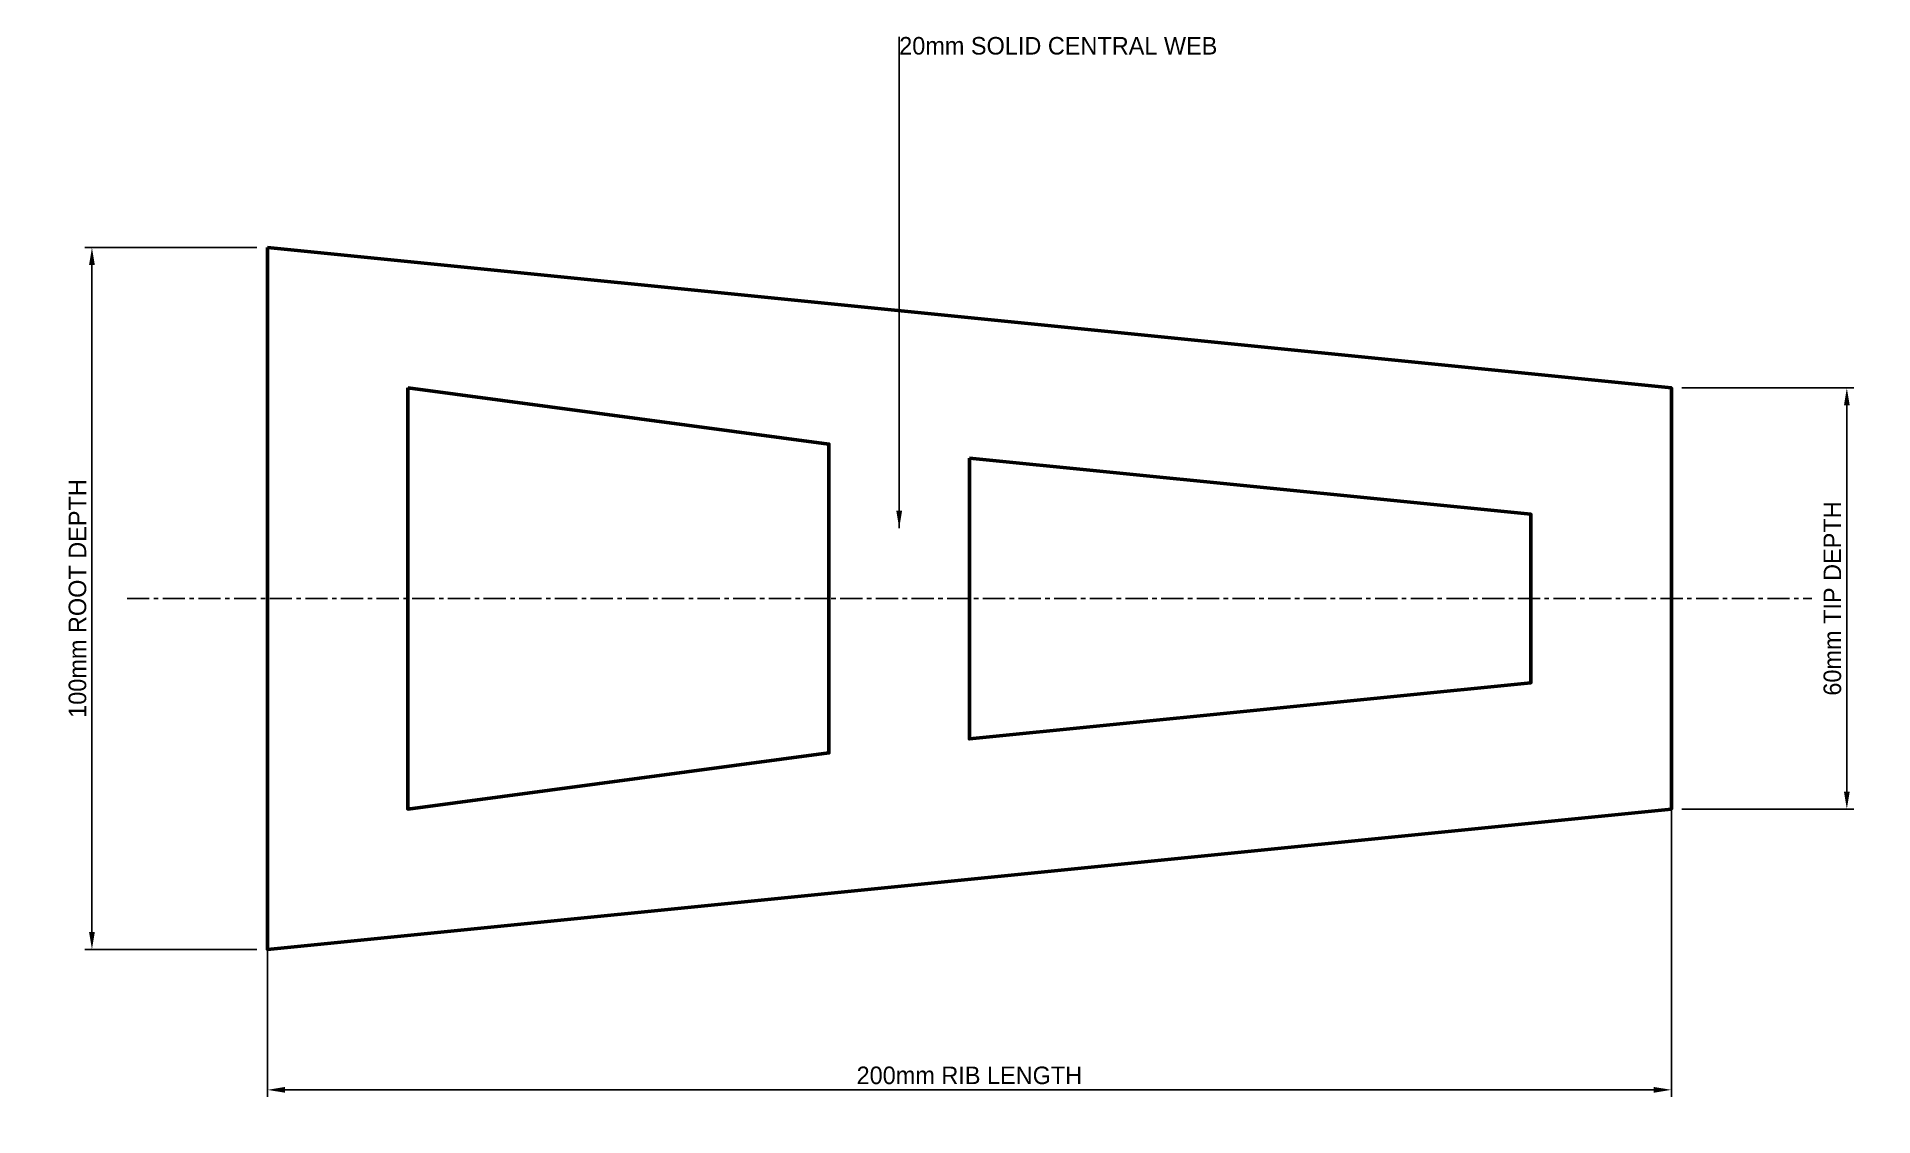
# Model space of a CAD drawing. Header units: metres. Extents: x -33 to 229, y -74 to 80.
import ezdxf

# ---------------------------------------------------------------- set-up
doc = ezdxf.new("R2010")
doc.units = ezdxf.units.M
doc.linetypes.add('CENTER', pattern=[5.08, 3.175, -0.635, 0.635, -0.635])
for name, color, linetype, lineweight in [('CENTERLINES', 7, 'CENTER', 25), ('DIMENSIONS', 7, 'Continuous', 25), ('GEOMETRY', 7, 'Continuous', 50)]:
    doc.layers.add(name, color=color, linetype=linetype, lineweight=lineweight)
doc.dimstyles.new('ENGINEERING_STYLE', dxfattribs={"dimtxt": 2.5, "dimasz": 2.5, "dimexe": 1, "dimexo": 1.5, "dimgap": 0.8, "dimtad": 1, "dimcen": 2.5, "dimazin": 3, "dimtfac": 1, "dimtmove": 0, "dimatfit": 3, "dimtfill": 1})

msp = doc.modelspace()

# ---------------------------------------------------------------- linework, layer by layer
at = {"layer": 'CENTERLINES'}
msp.add_line((-20, 0), (220, 0), dxfattribs=at)
at = {"layer": 'GEOMETRY'}
for points in [[(0, 50), (200, 30), (200, -30), (0, -50)], [(20, 30), (80, 22), (80, -22), (20, -30)], [(100, 20), (180, 12), (180, -12), (100, -20)]]:
    msp.add_lwpolyline(points, close=True, dxfattribs=at)

# ---------------------------------------------------------------- texts
at = {"layer": 'DIMENSIONS', "insert": (90, 80), "char_height": 2.5, "attachment_point": 1}
msp.add_mtext('20mm SOLID CENTRAL WEB', dxfattribs=at)

# ---------------------------------------------------------------- leaders
at = {"layer": 'DIMENSIONS'}
msp.add_leader([(90, 10), (90, 80)], dimstyle='ENGINEERING_STYLE', dxfattribs=at)

# ---------------------------------------------------------------- next in the draw order: dimensions: what is measured, and where the dimension line sits
msp.add_linear_dim(base=(0, -70), p1=(0, 0), p2=(200, 0), text='200mm RIB LENGTH', dimstyle='ENGINEERING_STYLE', dxfattribs=at).render()

# ---------------------------------------------------------------- next in the draw order: dimensions: what is measured, and where the dimension line sits
for base, p1, p2, text in [((-25, -50), (0, -50), (0, 50), '100mm ROOT DEPTH'), ((225, -30), (200, -30), (200, 30), '60mm TIP DEPTH')]:
    msp.add_linear_dim(base=base, p1=p1, p2=p2, angle=90, text=text, dimstyle='ENGINEERING_STYLE', dxfattribs=at).render()

doc.saveas('drawing.dxf')
